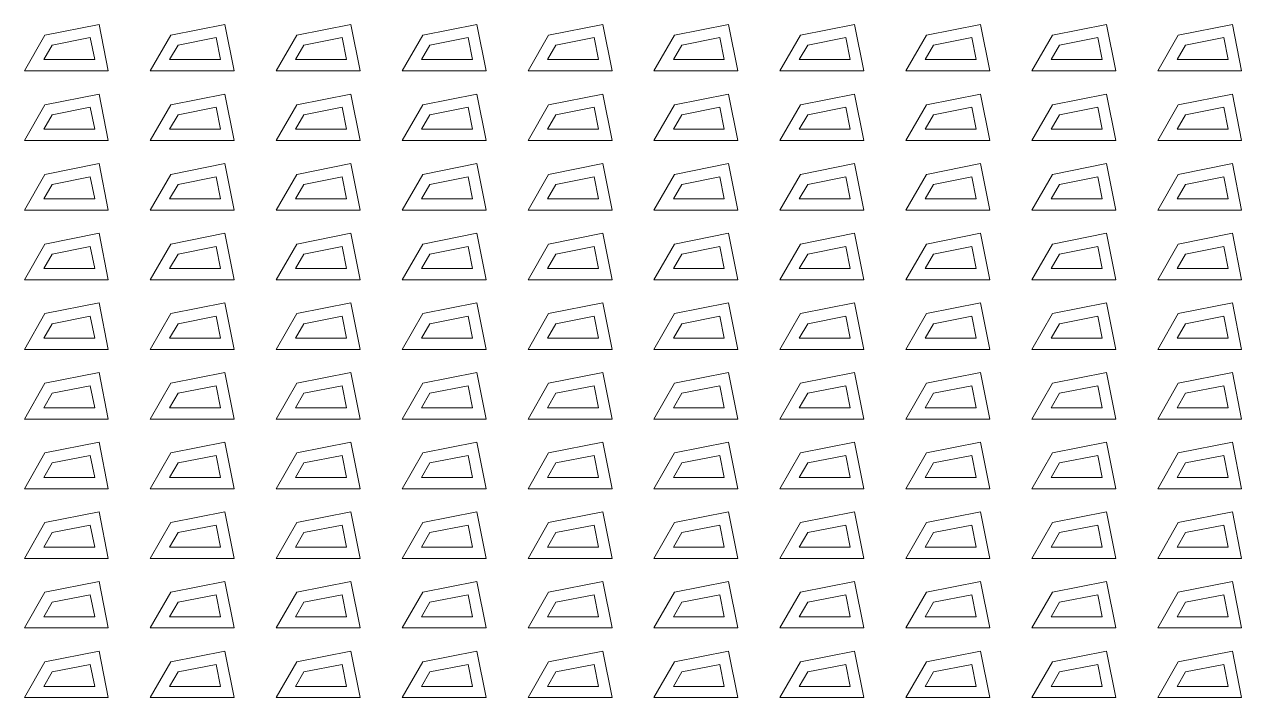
# Model space of a CAD drawing. Header units: millimetres. Extents: x 0 to 218, y 0 to 120.
import ezdxf

# ---------------------------------------------------------------- set-up
doc = ezdxf.new("R2010")
doc.units = ezdxf.units.MM
doc.layers.get('0').update_dxf_attribs({"color": 1, "lineweight": 5})

# ---------------------------------------------------------------- blocks, each defined once
blk = doc.blocks.new('*U3')
for p, q in [((-3.82, 2.235), (-7.5, -4.145)), ((5.84, 4.145), (-3.82, 2.235)), ((7.5, -4.145), (5.84, 4.145)), ((-2.54, 0.445), (-4.04, -2.145)), ((4.29, 1.795), (-2.54, 0.445)), ((5.067, -2.145), (4.29, 1.795)), ((-4.04, -2.145), (5.067, -2.145)), ((-7.5, -4.145), (7.5, -4.145))]:
    blk.add_line(p, q)
blk = doc.blocks.new('*U4')
at = {"color": 0, "linetype": 'ByBlock', "lineweight": -2, "transparency": 16777216}
for p in [(0, 111.915), (22.5, 111.915), (45, 111.915), (67.5, 111.915), (90, 111.915), (112.5, 111.915), (135, 111.915), (157.5, 111.915), (180, 111.915), (202.5, 111.915), (0, 99.48), (22.5, 99.48), (45, 99.48), (67.5, 99.48), (90, 99.48), (112.5, 99.48), (135, 99.48), (157.5, 99.48), (180, 99.48), (202.5, 99.48), (0, 87.045), (22.5, 87.045), (45, 87.045), (67.5, 87.045), (90, 87.045), (112.5, 87.045), (135, 87.045), (157.5, 87.045), (180, 87.045), (202.5, 87.045), (0, 74.61), (22.5, 74.61), (45, 74.61), (67.5, 74.61), (90, 74.61), (112.5, 74.61), (135, 74.61), (157.5, 74.61), (180, 74.61), (202.5, 74.61), (0, 62.175), (22.5, 62.175), (45, 62.175), (67.5, 62.175), (90, 62.175), (112.5, 62.175), (135, 62.175), (157.5, 62.175), (180, 62.175), (202.5, 62.175), (0, 49.74), (22.5, 49.74), (45, 49.74), (67.5, 49.74), (90, 49.74), (112.5, 49.74), (135, 49.74), (157.5, 49.74), (180, 49.74), (202.5, 49.74), (0, 37.305), (22.5, 37.305), (45, 37.305), (67.5, 37.305), (90, 37.305), (112.5, 37.305), (135, 37.305), (157.5, 37.305), (180, 37.305), (202.5, 37.305), (0, 24.87), (22.5, 24.87), (45, 24.87), (67.5, 24.87), (90, 24.87), (112.5, 24.87), (135, 24.87), (157.5, 24.87), (180, 24.87), (202.5, 24.87), (0, 12.435), (22.5, 12.435), (45, 12.435), (67.5, 12.435), (90, 12.435), (112.5, 12.435), (135, 12.435), (157.5, 12.435), (180, 12.435), (202.5, 12.435), (0, 0), (22.5, 0), (45, 0), (67.5, 0), (90, 0), (112.5, 0), (135, 0), (157.5, 0), (180, 0), (202.5, 0)]:
    blk.add_blockref('*U3', p, dxfattribs=at)

msp = doc.modelspace()

# ---------------------------------------------------------------- block references
msp.add_blockref('*U4', (7.5, 4.145))

doc.saveas('drawing.dxf')
